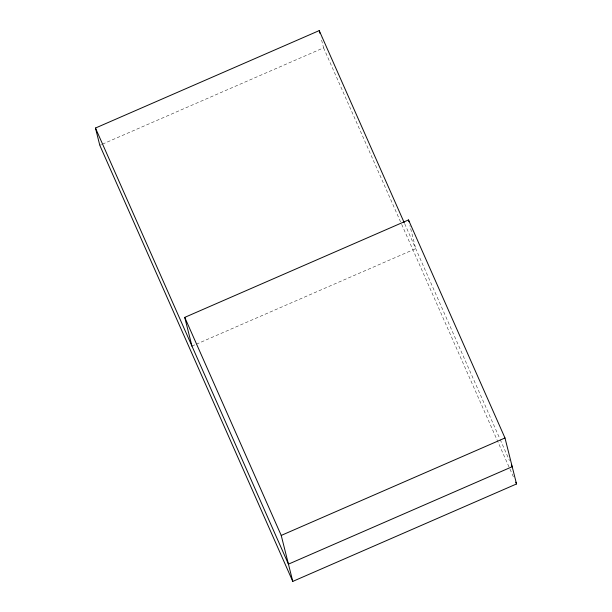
<?xml version="1.0" encoding="UTF-8"?>
<svg xmlns="http://www.w3.org/2000/svg" width="612" height="612" viewBox="0 0 612 612"><rect width="100%" height="100%" fill="white"/><g stroke="black" fill="none" stroke-linecap="round" stroke-linejoin="round"><path stroke-width="0.46" stroke-dasharray="3.06 2.29" d="M99.794 145.296L101.546 144.539M102.418 144.157L323.557 47.851L321.048 37.867M191.954 346.101L195.45 344.571M196.322 344.196L415.716 248.648L409.895 225.491M404.693 223.74L499.828 438.735M500.211 439.607L509.498 460.599M323.557 47.851L401.288 223.518M401.679 224.39L509.574 468.226M509.964 469.098L514.218 478.706"/><path stroke-width="0.92" d="M191.954 346.101L184.74 317.383L408.502 219.938L504.992 437.985L516.536 483.954L292.773 581.4L99.794 145.296L95.464 128.046L319.227 30.6L404.303 222.867M292.773 581.4L281.229 535.431L504.992 437.985M511.425 464.952L512.206 466.704L288.443 564.149L95.464 128.046M515.763 482.202L516.536 483.954M184.74 317.383L281.229 535.431M408.502 219.938L408.961 221.789M319.227 30.6L319.908 33.323"/></g></svg>
